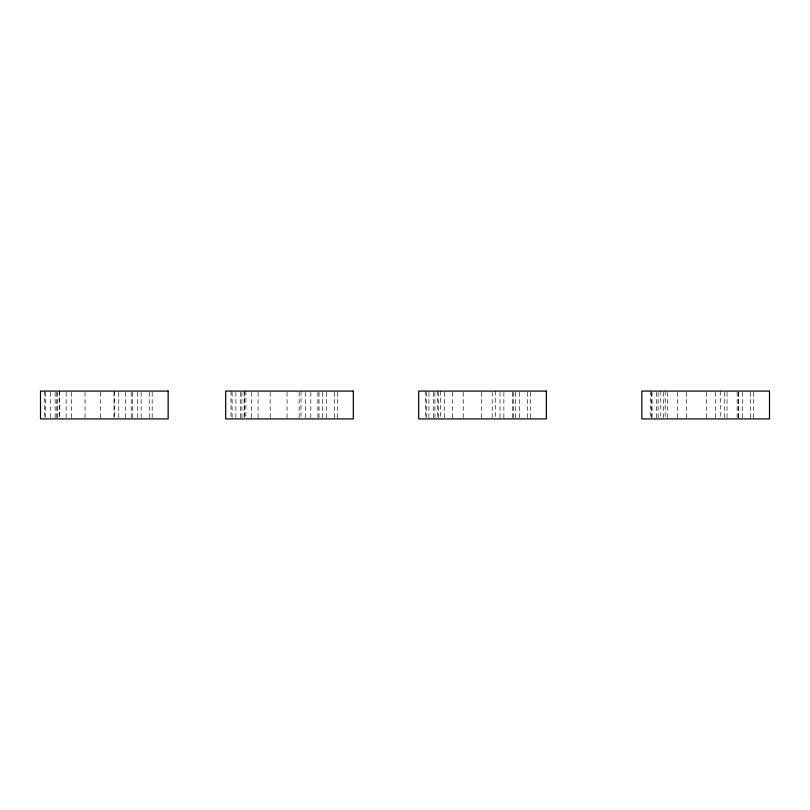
<?xml version="1.0" encoding="UTF-8"?>
<svg xmlns="http://www.w3.org/2000/svg" width="810" height="810" viewBox="0 0 810 810"><rect width="100%" height="100%" fill="white"/><g stroke="black" fill="none" stroke-linecap="round" stroke-linejoin="round"><path stroke-width="0.61" stroke-dasharray="4.05 3.04" d="M753.533 392.354L753.533 417.646M750.597 392.354L750.597 417.646M742.486 392.354L742.486 417.646M738.659 392.354L738.659 417.646M738.274 392.354L738.274 417.646M737.14 392.354L737.14 417.646M727.036 392.354L727.036 417.646M724.717 392.354L724.717 417.646M720.272 391.088L720.272 417.646M715.331 392.354L715.331 417.646M706.31 392.354L706.31 417.646M686.394 392.354L686.394 417.646M677.342 392.354L677.342 417.646M667.481 392.354L667.481 417.646M665.162 391.088L665.162 417.646M663.38 392.354L663.38 417.646M660.758 391.088L660.758 417.646M658.095 392.354L658.095 417.646M656.485 392.354L656.485 417.646M652.06 392.354L652.06 417.646M651.351 392.354L651.351 417.646M650.268 391.088L650.268 417.646M530.378 392.354L530.378 417.646M527.442 392.354L527.442 417.646M519.331 392.354L519.331 417.646M515.504 392.354L515.504 417.646M513.581 392.354L513.581 417.646M512.457 392.354L512.457 417.646M503.881 392.354L503.881 417.646M500.033 392.354L500.033 417.646M495.588 391.088L495.588 417.646M492.176 392.354L492.176 417.646M481.616 392.354L481.616 417.646M463.239 392.354L463.239 417.646M452.648 392.354L452.648 417.646M444.325 392.354L444.325 417.646M440.478 391.088L440.478 417.646M438.686 392.354L438.686 417.646M437.592 391.088L437.592 417.646M434.94 392.354L434.94 417.646M433.33 392.354L433.33 417.646M428.905 392.354L428.905 417.646M426.667 392.354L426.667 417.646M425.574 391.088L425.574 417.646M337.345 392.354L337.345 417.646M334.408 392.354L334.408 417.646M326.298 392.354L326.298 417.646M322.471 392.354L322.471 417.646M319.018 392.354L319.018 417.646M317.895 392.354L317.895 417.646M310.848 392.354L310.848 417.646M305.471 392.354L305.471 417.646M301.026 391.088L301.026 417.646M299.143 392.354L299.143 417.646M287.054 392.354L287.054 417.646M270.206 392.354L270.206 417.646M258.086 392.354L258.086 417.646M251.292 392.354L251.292 417.646M245.906 391.088L245.906 417.646M244.569 391.088L244.569 417.646M244.124 392.354L244.124 417.646M241.906 392.354L241.906 417.646M240.297 392.354L240.297 417.646M235.872 392.354L235.872 417.646M232.106 392.354L232.106 417.646M231.012 391.088L231.012 417.646M152.179 392.354L152.179 417.646M149.243 392.354L149.243 417.646M141.143 392.354L141.143 417.646M137.305 392.354L137.305 417.646M132.324 392.354L132.324 417.646M131.2 392.354L131.2 417.646M125.682 392.354L125.682 417.646M118.776 392.354L118.776 417.646M114.331 391.088L114.331 417.646M113.987 392.354L113.987 417.646M100.359 392.354L100.359 417.646M85.05 392.354L85.05 417.646M71.391 392.354L71.391 417.646M66.136 392.354L66.136 417.646M59.403 391.088L59.403 417.646M59.221 391.088L59.221 417.646M57.429 392.354L57.429 417.646M56.751 392.354L56.751 417.646M55.131 392.354L55.131 417.646M50.706 392.354L50.706 417.646M45.411 392.354L45.411 417.646M44.317 391.088L44.317 417.646"/><path stroke-width="1.21" d="M168.146 391.088L40.5 391.088L40.5 418.912L168.146 418.912L168.146 391.088M353.312 391.088L225.666 391.088L225.666 418.912L353.312 418.912L353.312 391.088M546.345 391.088L418.689 391.088L418.689 418.912L546.345 418.912L546.345 391.088M769.5 391.088L641.854 391.088L641.854 418.912L769.5 418.912L769.5 391.088"/></g></svg>
